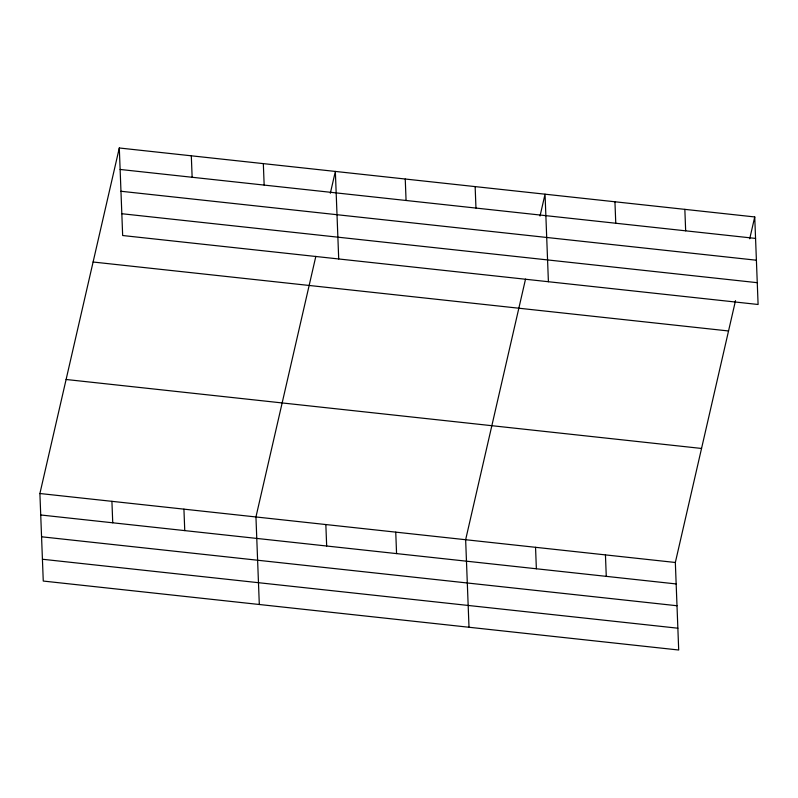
<?xml version="1.0" encoding="UTF-8"?>
<svg xmlns="http://www.w3.org/2000/svg" width="798" height="798" viewBox="0 0 798 798"><rect width="100%" height="100%" fill="white"/><g stroke="black" fill="none" stroke-linecap="round" stroke-linejoin="round"><path stroke-width="1.2" d="M735.507 300.647L675.337 562.48L678.699 650.011L43.262 581.054L39.9 493.513L119.301 147.989L754.738 216.946L758.1 304.487L122.663 235.52L119.301 147.989M315.838 256.348L255.949 516.964L259.31 604.495M330.332 193.266L335.35 171.43L338.711 258.971M525.533 279.101L465.643 539.717L469.005 627.258M540.027 216.029L545.044 194.193L548.406 281.734M749.721 238.782L754.738 216.946M120.119 169.455L755.566 238.412M120.957 191.261L756.404 260.218M121.825 213.724L757.262 282.682M93.097 262.013L728.534 330.971M66.104 379.489L701.542 448.456M39.9 493.513L675.337 562.48M40.728 514.979L676.165 583.946M41.566 536.785L677.003 605.742M42.424 559.248L677.861 628.206M684.844 209.365L685.662 230.831M614.939 201.774L615.767 223.241M605.443 554.889L606.271 576.356M535.548 547.308L536.366 568.775M475.139 186.602L475.967 208.069M405.244 179.021L406.072 200.488M395.748 532.136L396.566 553.603M325.843 524.545L326.671 546.012M263.33 163.62L264.158 185.086M191.311 155.8L192.138 177.266M183.929 509.144L184.757 530.61M111.92 501.334L112.737 522.8"/></g></svg>
